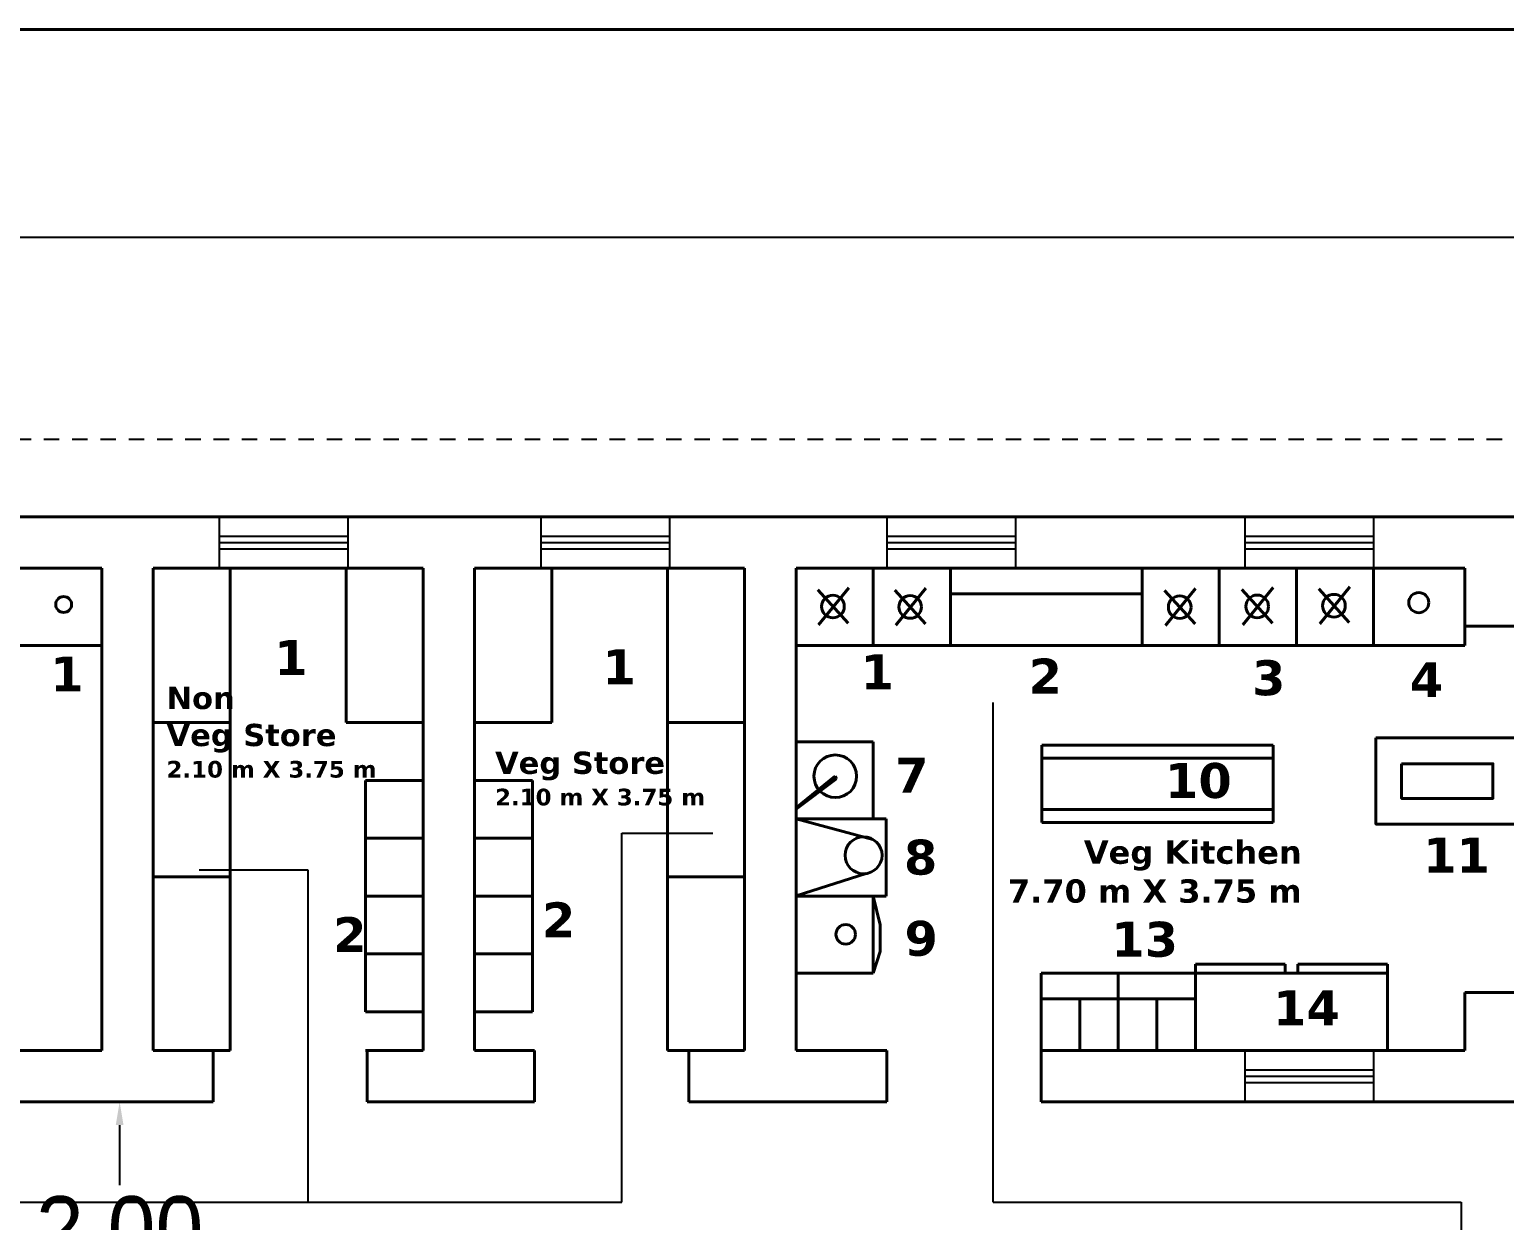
# Model space of a CAD drawing. Header units: inches. Extents: x 23 to 232, y -46 to 52.
# Drawn here: x 81.99 to 93.46, y -14.74 to -5.47 of the extents above; entities that cross this region are included whole.
import ezdxf

# ---------------------------------------------------------------- set-up
doc = ezdxf.new("R2010")
doc.units = ezdxf.units.IN
doc.header["$MEASUREMENT"] = 0
doc.linetypes.add('ACAD_ISO02W100', pattern=[15, 12, -3])
doc.dimstyles.get("Standard").update_dxf_attribs({"dimtxt": 0.18, "dimasz": 0.18, "dimexe": 0.18, "dimexo": 0.0625, "dimgap": 0.09, "dimtad": 0, "dimtih": 1, "dimtoh": 1, "dimdec": 4, "dimzin": 0, "dimdsep": 46, "dimtxsty": 'Standard', "dimcen": 0.09, "dimadec": 0, "dimazin": 0, "dimtfac": 1, "dimtdec": 4, "dimtofl": 0, "dimtmove": 0, "dimatfit": 3, "dimfxl": 1, "dimtolj": 1, "dimtzin": 0, "dimarcsym": 0})

# ---------------------------------------------------------------- blocks, each defined once
blk = doc.blocks.new('*D18')
at = {"color": 0, "lineweight": -2}
for p, q in [((76.949, -9.201), (76.949, -6.908)), ((134.639, -9.201), (134.639, -6.908)), ((77.129, -7.088), (104.704, -7.088)), ((134.459, -7.088), (106.884, -7.088))]:
    blk.add_line(p, q, dxfattribs=at)
at = {"color": 0}
for points in [[(77.129, -7.058), (77.129, -7.118), (76.949, -7.088)], [(134.459, -7.058), (134.459, -7.118), (134.639, -7.088)]]:
    blk.add_solid(points, dxfattribs=at)
at = {"layer": 'Defpoints', "color": 0}
for p in [(134.639, -7.088), (76.949, -9.264), (134.639, -9.264)]:
    blk.add_point(p, dxfattribs=at)
at = {"color": 0, "insert": (105.794, -7.088), "char_height": 0.5, "attachment_point": 5}
blk.add_mtext('\\A1;57.69', dxfattribs=at)
blk = doc.blocks.new('*D23')
at = {"color": 0, "lineweight": -2}
for p, q in [((82.688, -13.814), (82.868, -13.814)), ((82.688, -13.994), (82.688, -14.461)), ((82.688, -15.634), (82.688, -15.141)), ((82.555, -15.814), (82.868, -15.814))]:
    blk.add_line(p, q, dxfattribs=at)
at = {"color": 0}
for points in [[(82.658, -13.994), (82.718, -13.994), (82.688, -13.814)], [(82.658, -15.634), (82.718, -15.634), (82.688, -15.814)]]:
    blk.add_solid(points, dxfattribs=at)
at = {"layer": 'Defpoints', "color": 0}
for p in [(82.625, -13.814), (82.492, -15.814), (82.688, -15.814)]:
    blk.add_point(p, dxfattribs=at)
at = {"color": 0, "insert": (82.688, -14.801), "char_height": 0.5, "attachment_point": 5}
blk.add_mtext('\\A1;2.00', dxfattribs=at)

msp = doc.modelspace()

# ---------------------------------------------------------------- linework, layer by layer
at = {"linetype": 'ACAD_ISO02W100', "ltscale": 0.01}
msp.add_line((135.23885, -8.66363), (76.34885, -8.66363), dxfattribs=at)
at = {"lineweight": 40}
for p, q in [((76.94885, -9.26363), (101.64885, -9.26363)), ((82.54885, -13.41363), (82.54885, -9.66363)), ((93.14885, -10.11363), (93.54885, -10.11363)), ((93.14885, -13.41363), (93.14885, -12.96363)), ((93.14885, -12.96363), (93.54885, -12.96363)), ((81.83657, -13.41363), (82.54885, -13.41363)), ((83.41411, -13.41363), (83.41411, -13.81363)), ((84.59885, -13.41363), (85.04885, -13.41363)), ((84.61411, -13.41363), (84.61411, -13.81363)), ((85.91523, -13.41363), (85.91523, -13.81363)), ((87.11523, -13.41363), (87.11523, -13.81363)), ((87.94885, -13.41363), (88.65462, -13.41363)), ((88.65462, -13.41363), (88.65462, -13.81363)), ((89.85462, -13.41363), (93.14885, -13.41363)), ((89.85462, -13.41363), (89.85462, -13.81363)), ((81.83657, -13.81363), (83.41411, -13.81363)), ((84.61411, -13.81363), (85.91523, -13.81363)), ((87.11523, -13.81363), (88.65462, -13.81363)), ((89.85462, -13.81363), (94.03168, -13.81363))]:
    msp.add_line(p, q, dxfattribs=at)
at = {"color": 6}
for p, q in [((83.46269, -9.26363), (83.46269, -9.66363)), ((84.46269, -9.26363), (84.46269, -9.66363)), ((85.96381, -9.26363), (85.96381, -9.66363)), ((86.96381, -9.26363), (86.96381, -9.66363)), ((88.65462, -9.26363), (88.65462, -9.66363)), ((89.65462, -9.26363), (89.65462, -9.66363)), ((91.43926, -9.26363), (91.43926, -9.66363)), ((92.43926, -9.26363), (92.43926, -9.66363)), ((83.46269, -9.41363), (84.46269, -9.41363)), ((83.46269, -9.46363), (84.46269, -9.46363)), ((83.46269, -9.51363), (84.46269, -9.51363)), ((85.96381, -9.41363), (86.96381, -9.41363)), ((85.96381, -9.46363), (86.96381, -9.46363)), ((85.96381, -9.51363), (86.96381, -9.51363)), ((88.65462, -9.41363), (89.65462, -9.41363)), ((88.65462, -9.46363), (89.65462, -9.46363)), ((88.65462, -9.51363), (89.65462, -9.51363)), ((91.43926, -9.41363), (92.43926, -9.41363)), ((91.43926, -9.46363), (92.43926, -9.46363)), ((91.43926, -9.51363), (92.43926, -9.51363)), ((91.43926, -13.41363), (91.43926, -13.81363)), ((92.43926, -13.41363), (92.43926, -13.81363)), ((91.43926, -13.56363), (92.43926, -13.56363)), ((91.43926, -13.61363), (92.43926, -13.61363)), ((91.43926, -13.66363), (92.43926, -13.66363))]:
    msp.add_line(p, q, dxfattribs=at)
at = {"color": 3, "lineweight": 40}
for p, q in [((77.34885, -9.66363), (82.54885, -9.66363)), ((82.94885, -13.41363), (82.94885, -9.66363)), ((82.94885, -9.66363), (85.04885, -9.66363)), ((83.54885, -13.41363), (83.54885, -9.66363)), ((84.44885, -10.86363), (84.44885, -9.66363)), ((85.04885, -13.41363), (85.04885, -9.66363)), ((85.44885, -13.41363), (85.44885, -9.66363)), ((85.44885, -9.66363), (87.54885, -9.66363)), ((86.04885, -10.86363), (86.04885, -9.66363)), ((86.94885, -13.41363), (86.94885, -9.66363)), ((87.54885, -13.41363), (87.54885, -9.66363)), ((87.94885, -13.41363), (87.94885, -9.66363)), ((87.94885, -9.66363), (93.14885, -9.66363)), ((88.54885, -10.26363), (88.54885, -9.66363)), ((89.14885, -10.26363), (89.14885, -9.66363)), ((90.63926, -10.26363), (90.63926, -9.66363)), ((91.23926, -10.26363), (91.23926, -9.66363)), ((91.83926, -10.26363), (91.83926, -9.66363)), ((92.43926, -10.26363), (92.43926, -9.66363)), ((93.14885, -10.26363), (93.14885, -9.66363)), ((88.1167, -9.83115), (88.35477, -10.09204)), ((88.35861, -9.8158), (88.12438, -10.10355)), ((88.71719, -9.83464), (88.95526, -10.09553)), ((88.95909, -9.81929), (88.72487, -10.10704)), ((89.14885, -9.86363), (90.63926, -9.86363)), ((90.81337, -9.83586), (91.05144, -10.09675)), ((91.05528, -9.82052), (90.82105, -10.10826)), ((91.41597, -9.83034), (91.65403, -10.09123)), ((91.65787, -9.81499), (91.42365, -10.10274)), ((92.01303, -9.82481), (92.2511, -10.08571)), ((92.25494, -9.80947), (92.02071, -10.09722)), ((77.34885, -10.26363), (82.54885, -10.26363)), ((87.94885, -10.26363), (93.14885, -10.26363)), ((82.94885, -10.86363), (83.54885, -10.86363)), ((84.44885, -10.86363), (85.04885, -10.86363)), ((85.44885, -10.86363), (86.04885, -10.86363)), ((86.94885, -10.86363), (87.54885, -10.86363)), ((87.94885, -11.01363), (88.54885, -11.01363)), ((88.54885, -11.61363), (88.54885, -11.01363)), ((88.54885, -11.61363), (88.54885, -11.01363)), ((89.85944, -11.04015), (89.85944, -11.64015)), ((91.65944, -11.04015), (89.85944, -11.04015)), ((91.65944, -11.64015), (91.65944, -11.04015)), ((91.65944, -11.14015), (89.85944, -11.14015)), ((84.59885, -13.11363), (84.59885, -11.31363)), ((84.59885, -11.31363), (85.04885, -11.31363)), ((85.89885, -11.31363), (85.44885, -11.31363)), ((85.89885, -13.11363), (85.89885, -11.31363)), ((88.25396, -11.28196), (87.94885, -11.52654)), ((88.26322, -11.30274), (87.94885, -11.53863)), ((88.25396, -11.28196), (88.26322, -11.30274)), ((89.85944, -11.54015), (91.65944, -11.54015)), ((87.94885, -11.61363), (88.64885, -11.61363)), ((87.94885, -11.61363), (88.54607, -11.77238)), ((88.64885, -12.21363), (88.64885, -11.61363)), ((89.85944, -11.64015), (91.65944, -11.64015)), ((84.59885, -11.76363), (85.04885, -11.76363)), ((85.89885, -11.76363), (85.44885, -11.76363)), ((87.94851, -12.21119), (88.49376, -12.03863)), ((82.94885, -12.06363), (83.54885, -12.06363)), ((86.94885, -12.06363), (87.54885, -12.06363)), ((84.59885, -12.21363), (85.04885, -12.21363)), ((85.89885, -12.21363), (85.44885, -12.21363)), ((87.94885, -12.21363), (88.64885, -12.21363)), ((88.54885, -12.81363), (88.54885, -12.21363)), ((88.54885, -12.81363), (88.54885, -12.21363)), ((88.6038, -12.43626), (88.54885, -12.21363)), ((88.6038, -12.43626), (88.6038, -12.64454)), ((84.59885, -12.66363), (85.04885, -12.66363)), ((85.89885, -12.66363), (85.44885, -12.66363)), ((88.6038, -12.64454), (88.54885, -12.81363)), ((87.94885, -12.81363), (88.54885, -12.81363)), ((89.85462, -12.81363), (92.54885, -12.81363)), ((89.85462, -13.41363), (89.85462, -12.81363)), ((90.45462, -13.41363), (90.45462, -12.81363)), ((91.05462, -12.74363), (91.75173, -12.74363)), ((91.05462, -13.41363), (91.05462, -12.74363)), ((91.75173, -12.74363), (91.75173, -12.81363)), ((91.85173, -12.74363), (92.54885, -12.74363)), ((91.85173, -12.74363), (91.85173, -12.81363)), ((92.54885, -13.41363), (92.54885, -12.74363)), ((89.85462, -13.01363), (91.05462, -13.01363)), ((90.15462, -13.41363), (90.15462, -13.01363)), ((90.75462, -13.41363), (90.75462, -13.01363)), ((84.59885, -13.11363), (85.04885, -13.11363)), ((85.89885, -13.11363), (85.44885, -13.11363)), ((82.94885, -13.41363), (83.54885, -13.41363)), ((85.44885, -13.41363), (85.91523, -13.41363)), ((86.94885, -13.41363), (87.54885, -13.41363))]:
    msp.add_line(p, q, dxfattribs=at)
at = {"color": 2}
for p, q in [((89.48089, -14.59487), (89.48089, -10.70874)), ((89.48089, -14.59487), (93.12059, -14.59487)), ((93.12059, -14.59487), (93.12059, -22.54585))]:
    msp.add_line(p, q, dxfattribs=at)
at = {"color": 5}
for p, q in [((86.59404, -14.59487), (86.59404, -11.7234)), ((86.59404, -11.7234), (87.30076, -11.7234)), ((84.15372, -12.01142), (83.30676, -12.01142)), ((84.15372, -14.59487), (84.15372, -12.01142)), ((78.84885, -14.59487), (86.59404, -14.59487))]:
    msp.add_line(p, q, dxfattribs=at)
at = {"lineweight": 40}
msp.add_lwpolyline([(138.19324, -5.47423), (69.87022, -5.47423), (69.87022, -45.82544), (138.19324, -45.82544)], close=True, dxfattribs=at)
at = {"color": 3, "lineweight": 40}
for points in [[(92.45764, -10.9839), (93.56748, -10.9839), (93.56748, -11.65389), (92.45764, -11.65389)], [(92.65764, -11.1839), (93.36748, -11.1839), (93.36748, -11.45389), (92.65764, -11.45389)]]:
    msp.add_lwpolyline(points, close=True, dxfattribs=at)
for centre, radius in [((92.7913, -9.93141), 0.07822), ((82.25266, -9.94598), 0.06201), ((88.23573, -9.9616), 0.08824), ((88.83622, -9.96508), 0.08824), ((90.9324, -9.96631), 0.08824), ((91.535, -9.96078), 0.08824), ((92.13206, -9.95526), 0.08824), ((88.25396, -11.28196), 0.16596), ((88.47393, -11.89647), 0.14354), ((88.33477, -12.51098), 0.07625)]:
    msp.add_circle(centre, radius, dxfattribs=at)

# ---------------------------------------------------------------- texts
at = {"char_height": 0.2715054, "width": 0.4973482, "attachment_point": 1}
for s, insert in [('{\\fVerdana|b1|i0|c0|p34;1}', (83.89183, -10.22316)), ('{\\fVerdana|b1|i0|c0|p34;1}', (86.44367, -10.29479)), ('{\\fVerdana|b1|i0|c0|p34;1}', (82.14928, -10.35033)), ('{\\fVerdana|b1|i0|c0|p34;1}', (88.45103, -10.33403)), ('{\\fVerdana|b1|i0|c0|p34;2}', (89.75735, -10.36666)), ('{\\fVerdana|b1|i0|c0|p34;3}', (91.49475, -10.37971)), ('{\\fVerdana|b1|i0|c0|p34;4}', (92.72265, -10.39439)), ('{\\fVerdana|b1|i0|c0|p34;7}', (88.71857, -11.13781)), ('{\\fVerdana|b1|i0|c0|p34;10}', (90.81856, -11.17852)), ('{\\fVerdana|b1|i0|c0|p34;8}', (88.78775, -11.77477)), ('{\\fVerdana|b1|i0|c0|p34;11}', (92.82589, -11.759)), ('{\\fVerdana|b1|i0|c0|p34;2}', (85.97276, -12.26245)), ('{\\fVerdana|b1|i0|c0|p34;2}', (84.34844, -12.37746)), ('{\\fVerdana|b1|i0|c0|p34;9}', (88.79216, -12.40584)), ('{\\fVerdana|b1|i0|c0|p34;13}', (90.4008, -12.41326)), ('{\\fVerdana|b1|i0|c0|p34;14}', (91.65875, -12.94709))]:
    msp.add_mtext(s, dxfattribs=dict(at, insert=insert))
at = {"color": 1, "lineweight": 40}
for s, insert, char_height, width, attachment_point in [('{\\fVerdana|b1|i0|c0|p34;Non\\PVeg Store\\P\\H0.75x;2.10 m X 3.75 m}', (83.05291, -10.58591), 0.1728814, 3.6405587, 1), ('{\\fVerdana|b1|i0|c0|p34;Veg Store\\P\\H0.75x;2.10 m X 3.75 m}', (85.60793, -11.09022), 0.1728814, 3.6405587, 1), ('{\\fVerdana|b1|i0|c0|p34;Veg Kitchen\\P7.70 m X 3.75 m}', (91.88072, -11.78091), 0.1814051, 2.5467002, 3)]:
    msp.add_mtext(s, dxfattribs=dict(at, insert=insert, char_height=char_height, width=width, attachment_point=attachment_point))

# ---------------------------------------------------------------- dimensions: what is measured, and where the dimension line sits
dim = msp.add_linear_dim(base=(134.63885, -7.08794), p1=(76.94885, -9.26363), p2=(134.63885, -9.26363), dimstyle='Standard', override={"dimtxt": 0.5, "dimdec": 2})
dim.commit()
dim.dimension.update_dxf_attribs({"geometry": '*D18', "text_midpoint": (105.79385, -7.08794)})
dim = msp.add_linear_dim(base=(82.68784, -15.81363), p1=(82.62534, -13.81363), p2=(82.49225, -15.81363), angle=90, dimstyle='Standard', override={"dimtxt": 0.5, "dimdec": 2})
dim.commit()
dim.dimension.update_dxf_attribs({"geometry": '*D23', "text_midpoint": (82.68784, -14.80103), "dimtype": 160})

doc.saveas('drawing.dxf')
